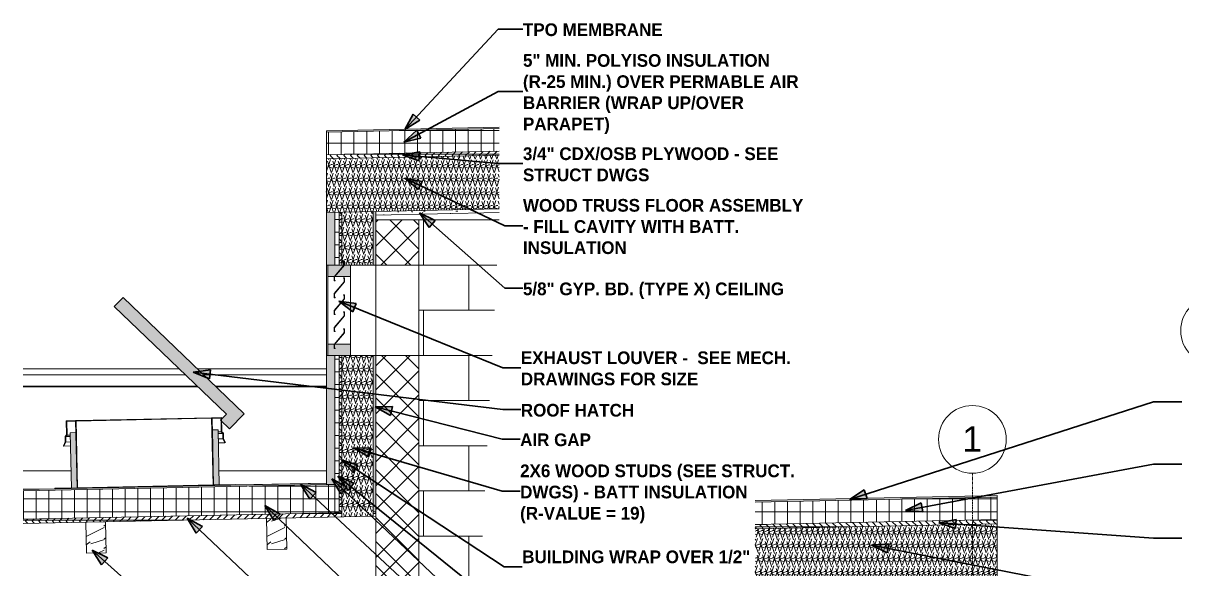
# Model space of a CAD drawing. Header units: inches. Extents: x -3674 to 3492, y -177 to 491.
# Drawn here: x -3649.4 to -3444.2, y 394.2 to 490.9 of the extents above; entities that cross this region are included whole.
import ezdxf

# ---------------------------------------------------------------- set-up
doc = ezdxf.new("R2010")
doc.units = ezdxf.units.IN
doc.header["$MEASUREMENT"] = 0
doc.linetypes.add('Grid Line 1_2_', pattern=[0.875, 0.5, -0.125, 0.125, -0.125])
for name, color, linetype, lineweight in [('0-2', 55, 'Continuous', 9), ('0-3', 90, 'Continuous', 5), ('A-ANNO-SYMB', 150, 'Continuous', 9), ('A-FLOR-3', 215, 'Continuous', 5), ('A-FLOR-4', 192, 'Continuous', 9), ('A-FLOR-MCUT-1', 51, 'Continuous', 9), ('A-FLOR-PATT-1', 252, 'Continuous', 9), ('A-GENM', 5, 'Continuous', 9), ('A-GENM-1', 55, 'Continuous', 9), ('A-GENM-2', 252, 'Continuous', 9), ('A-GENM-3', 254, 'Continuous', 9), ('A-GLAZ-CWMG', 51, 'Continuous', 9), ('A-GLAZ-CWMG-1', 55, 'Continuous', 9), ('A-GLAZ-CWMG-5', 10, 'Continuous', 9), ('A-ROOF-1', 55, 'Continuous', 9), ('A-ROOF-2', 135, 'Continuous', 18), ('A-ROOF-3', 132, 'Continuous', 9), ('A-ROOF-PATT-1', 252, 'Continuous', 9), ('A-WALL-1', 55, 'Continuous', 9), ('A-WALL-2', 7, 'Continuous', 9), ('A-WALL-7', 113, 'Continuous', 9), ('A-WALL-PATT-1', 55, 'Continuous', 9), ('A-WALL-PATT-2', 252, 'Continuous', 9), ('G-ANNO-TEXT', 231, 'Continuous', 30), ('G-ANNO-TEXT-1', 231, 'Continuous', 9), ('S-BEAM-3', 7, 'Continuous', 9), ('S-BEAM-4', 252, 'Continuous', 9), ('S-FNDN-3', 135, 'Continuous', 18), ('S-FNDN-4', 9, 'Continuous', 5), ('S-FNDN-5', 32, 'Continuous', 9), ('S-GRID-1', 1, 'Grid Line 1_2_', 9), ('S-GRID-IDEN', 1, 'Continuous', 9)]:
    doc.layers.add(name, color=color, linetype=linetype, lineweight=lineweight)
doc.styles.add('Arial_1', font='arial.ttf', dxfattribs={"height": 4.5})
doc.styles.add('Century Gothic', font='ufonts.com_century-gothic.ttf', dxfattribs={"height": 2.25})
doc.styles.add('Century Gothic_B', font='GOTHICB.TTF', dxfattribs={"height": 2.25})
pattern_1 = [(216.87, (-3125.724, 142.83), (11.9951857, 7.9964214), [1.999, -17.993]), (206.565, (-3123.325, 141.631), (-3.998093, -3.998086), [4.47, -4.47]), (198.435, (-3123.325, 139.631), (-7.9970804, -3.9980748), [2.529, -10.115])]
pattern_2 = [(0, (-3127.324, 138.832), (0, 1.2), []), (315, (-3127.324, 138.832), (1.1992531, 0), [1.696, -1.696]), (45, (-3127.324, 138.832), (1.1992531, 0), [1.696, -1.696])]
pattern_3 = [(0, (-3127.324, 138.832), (0, 2.25), []), (90, (-3127.324, 138.832), (-2.25, 1e-16), [])]
pattern_4 = [(161.57, (-3127.204, 138.952), (-0.9603837, -0.00039918), [0, -6.83, 0.758, 0]), (18.43, (-3127.444, 138.952), (-0.9603837, 0.00039918), [0, -6.83, 0.758, 0]), (108.43, (-3127.204, 138.952), (0.47951018, -2.4005264), [2.276, -5.312]), (71.57, (-3127.444, 138.952), (0.47951018, 2.4005264), [2.276, -5.312])]

# ---------------------------------------------------------------- blocks, each defined once
blk = doc.blocks.new('LVL-Laminated Veneer Lumber - 4X6 S_ PINE - NO_ 1-2262919-WALL SECITON - ELEVATOR - NORTH WALL')
at = {"layer": 'S-BEAM-4'}
h = blk.add_hatch(dxfattribs=at)
h.set_pattern_fill('FP_51', color=256, style=0, pattern_type=2)
h.set_pattern_definition(pattern_1)
h.paths.add_polyline_path([(-3638.19, 396.98), (-3634.69, 397.05), (-3634.81, 402.55), (-3638.31, 402.48), (-3638.3, 402.25)], flags=0)
at = {"layer": 'S-BEAM-3'}
for p, q in [((-3634.81, 402.55), (-3638.31, 402.48)), ((-3638.31, 402.48), (-3638.19, 396.98)), ((-3634.69, 397.05), (-3634.81, 402.55)), ((-3638.19, 396.98), (-3634.69, 397.05))]:
    blk.add_line(p, q, dxfattribs=at)
blk = doc.blocks.new('LVL-Laminated Veneer Lumber - 4X6 S_ PINE - NO_ 1-V4-WALL SECITON - ELEVATOR - NORTH WALL')
at = {"layer": 'S-BEAM-4'}
h = blk.add_hatch(dxfattribs=at)
h.set_pattern_fill('FP_51', color=256, style=0, pattern_type=2)
h.set_pattern_definition(pattern_1)
h.paths.add_polyline_path([(-3606.2, 397.65), (-3602.7, 397.72), (-3602.81, 403.22), (-3606.31, 403.15), (-3606.3, 402.25)], flags=0)
at = {"layer": 'S-BEAM-3'}
for p, q in [((-3602.81, 403.22), (-3606.31, 403.15)), ((-3606.31, 403.15), (-3606.2, 397.65)), ((-3602.7, 397.72), (-3602.81, 403.22)), ((-3606.2, 397.65), (-3602.7, 397.72))]:
    blk.add_line(p, q, dxfattribs=at)
blk = doc.blocks.new('CTR - 1st Phase - Structure_rvt-6-WALL SECITON - ELEVATOR - NORTH WALL')
at = {"layer": 'A-WALL-PATT-1'}
h = blk.add_hatch(dxfattribs=at)
h.set_pattern_fill('FP_50', color=256, style=0, pattern_type=2)
h.set_pattern_definition([(0, (-3490.511, -40), (0, 8), []), (90, (-3490.511, -40), (-8, 8), [8, -8])])
edge = h.paths.add_edge_path(flags=0)
edge.add_line((-3565.11, 456), (-3579.32, 456))
edge.add_line((-3579.32, 456), (-3579.32, 186.81))
at = {"layer": 'A-WALL-PATT-2'}
h = blk.add_hatch(dxfattribs=at)
h.set_pattern_fill('FP_49', color=256, style=0, pattern_type=2)
h.set_pattern_definition([(45, (-3127.324, 138.832), (-2.12132, 2.12132), []), (135, (-3127.324, 138.832), (-2.12132, -2.12132), [])])
edge = h.paths.add_edge_path(flags=0)
edge.add_line((-3579.32, 186.81), (-3579.32, 432))
edge.add_line((-3579.32, 432), (-3586.95, 432))
edge.add_line((-3586.95, 432), (-3586.95, 186.81))
h.paths.add_polyline_path([(-3586.18, 448), (-3579.32, 448), (-3579.32, 456), (-3586.95, 456), (-3586.95, 448)], flags=0)
at = {"layer": 'A-WALL-1'}
for p, q in [((-3565.11, 456), (-3579.32, 456)), ((-3579.32, 448), (-3579.32, 432))]:
    blk.add_line(p, q, dxfattribs=at)
at = {"layer": 'A-WALL-2'}
for p, q in [((-3579.32, 456), (-3586.95, 456)), ((-3586.95, 456), (-3586.95, 448)), ((-3579.32, 448), (-3579.32, 456)), ((-3586.95, 448), (-3579.32, 448)), ((-3579.32, 432), (-3586.95, 432)), ((-3586.95, 432), (-3586.95, 186.81)), ((-3579.32, 186.81), (-3579.32, 432))]:
    blk.add_line(p, q, dxfattribs=at)
at = {"layer": '0-2'}
for name in ['LVL-Laminated Veneer Lumber - 4X6 S_ PINE - NO_ 1-2262919-WALL SECITON - ELEVATOR - NORTH WALL', 'LVL-Laminated Veneer Lumber - 4X6 S_ PINE - NO_ 1-V4-WALL SECITON - ELEVATOR - NORTH WALL']:
    blk.add_blockref(name, (0, 0), dxfattribs=at)
blk = doc.blocks.new('Basic Wall _ EXT - FIBER CEMENT - SMALL - ___-2145929-WALL SECITON - ELEVATOR - NORTH WALL')
at = {"layer": 'A-WALL-1'}
for p, q in [((-3621.81, 429.66), (-3649.39, 429.66)), ((-3595.7, 429.66), (-3618.56, 429.66)), ((-3620.7, 428.6), (-3649.39, 428.6)), ((-3595.7, 428.6), (-3617.45, 428.6)), ((-3618.59, 426.57), (-3649.39, 426.57)), ((-3649.39, 426.42), (-3618.42, 426.42)), ((-3595.7, 426.57), (-3615.34, 426.57)), ((-3615.17, 426.42), (-3595.7, 426.42))]:
    blk.add_line(p, q, dxfattribs=at)
blk = doc.blocks.new('Hatch-Precision_Ladders-Roof_Hatch - 2_0_x2_0_-2210683-WALL SECITON - ELEVATOR - NORTH WALL')
at = {"layer": 'A-GENM-2'}
blk.add_hatch(color=256, dxfattribs=at).paths.add_polyline_path([(-3612.84, 418.98), (-3610.24, 421.68), (-3631.71, 442.28), (-3633.26, 440.66), (-3613.42, 421.62), (-3614.46, 420.53), (-3613.42, 419.54)], flags=0)
h = blk.add_hatch(color=256, dxfattribs=at)
h.paths.add_polyline_path([(-3642.19, 415.94), (-3641.86, 416.69), (-3641.87, 417.63), (-3641.62, 417.9), (-3641.67, 420.36), (-3640.11, 420.39), (-3640.11, 420.49), (-3641.76, 420.45), (-3641.71, 417.94), (-3641.97, 417.67), (-3641.96, 416.67), (-3642.28, 415.98)], flags=0)
h.paths.add_polyline_path([(-3613.66, 416.53), (-3613.57, 416.57), (-3613.93, 417.27), (-3613.95, 418.24), (-3614.22, 418.5), (-3614.26, 420.34), (-3614.35, 420.43), (-3614.31, 418.46), (-3614.05, 418.2), (-3614.03, 417.25)], flags=0)
h.paths.add_polyline_path([(-3614.36, 420.64), (-3614.26, 420.74), (-3614.27, 421.02), (-3615.93, 420.98), (-3615.92, 420.89), (-3614.36, 420.92)], flags=0)
h = blk.add_hatch(color=256, dxfattribs=at)
h.paths.add_polyline_path([(-3639.85, 408.49), (-3639.77, 408.49), (-3640.02, 420.49), (-3640.11, 420.49), (-3640.07, 418.33), (-3640.05, 418.33), (-3639.85, 408.49)], flags=0)
h.paths.add_polyline_path([(-3615.77, 408.98), (-3615.7, 408.99), (-3615.9, 418.82), (-3615.88, 418.82), (-3615.93, 420.98), (-3616.02, 420.98), (-3615.77, 408.99)], flags=0)
h = blk.add_hatch(color=256, dxfattribs=at)
h.paths.add_polyline_path([(-3643.77, 408.41), (-3640.86, 408.47), (-3640.86, 408.56), (-3643.77, 408.5)], flags=0)
h.paths.add_polyline_path([(-3614.68, 409.01), (-3611.77, 409.07), (-3611.78, 409.16), (-3614.68, 409.1), (-3614.68, 409.07)], flags=0)
at = {"layer": 'A-GENM-3'}
h = blk.add_hatch(color=256, dxfattribs=at)
h.paths.add_polyline_path([(-3640.86, 408.47), (-3639.85, 408.49), (-3640.05, 418.33), (-3641.06, 418.31), (-3640.87, 409.05)], flags=0)
h.paths.add_polyline_path([(-3615.7, 408.99), (-3614.68, 409.01), (-3614.88, 418.85), (-3615.9, 418.82), (-3615.7, 409.01)], flags=0)
at = {"layer": 'A-GENM'}
for p, q in [((-3631.71, 442.28), (-3633.26, 440.66)), ((-3610.24, 421.68), (-3631.71, 442.28)), ((-3633.26, 440.66), (-3613.42, 421.62)), ((-3614.27, 421.02), (-3616.02, 420.98)), ((-3616.02, 420.98), (-3616.02, 420.89)), ((-3615.93, 420.98), (-3616.02, 420.98)), ((-3616.02, 420.98), (-3615.77, 408.98)), ((-3616.02, 420.89), (-3614.36, 420.92)), ((-3615.68, 408.99), (-3615.93, 420.98)), ((-3613.42, 421.62), (-3614.46, 420.53)), ((-3614.36, 420.92), (-3614.31, 418.46)), ((-3614.22, 418.5), (-3614.27, 421.02)), ((-3612.84, 418.98), (-3610.24, 421.68)), ((-3640.02, 420.49), (-3641.76, 420.45)), ((-3641.76, 420.45), (-3641.71, 417.94)), ((-3641.67, 420.36), (-3640.01, 420.39)), ((-3641.62, 417.9), (-3641.67, 420.36)), ((-3640.02, 420.49), (-3640.11, 420.49)), ((-3640.11, 420.49), (-3639.86, 408.49)), ((-3640.01, 420.39), (-3640.02, 420.49)), ((-3639.77, 408.49), (-3640.02, 420.49)), ((-3614.88, 418.85), (-3615.9, 418.82)), ((-3615.9, 418.82), (-3615.7, 408.99)), ((-3614.68, 409.01), (-3614.88, 418.85)), ((-3614.46, 420.53), (-3612.84, 418.98)), ((-3641.95, 416.69), (-3642.28, 415.98)), ((-3642.19, 415.94), (-3641.85, 416.67)), ((-3641.71, 417.94), (-3641.97, 417.67)), ((-3641.97, 417.67), (-3641.95, 416.69)), ((-3641.87, 417.63), (-3641.62, 417.9)), ((-3641.85, 416.67), (-3641.87, 417.63)), ((-3640.05, 418.33), (-3641.06, 418.31)), ((-3641.06, 418.31), (-3640.86, 408.47)), ((-3639.85, 408.49), (-3640.05, 418.33)), ((-3614.31, 418.46), (-3614.05, 418.2)), ((-3613.95, 418.24), (-3614.22, 418.5)), ((-3614.05, 418.2), (-3614.03, 417.25)), ((-3614.03, 417.25), (-3613.66, 416.53)), ((-3613.93, 417.27), (-3613.95, 418.24)), ((-3613.57, 416.57), (-3613.93, 417.27)), ((-3613.66, 416.53), (-3613.57, 416.57)), ((-3642.28, 415.98), (-3642.19, 415.94)), ((-3639.77, 408.58), (-3643.77, 408.5)), ((-3643.77, 408.5), (-3643.77, 408.41)), ((-3643.77, 408.41), (-3639.77, 408.49)), ((-3640.86, 408.47), (-3639.85, 408.49)), ((-3639.86, 408.49), (-3639.77, 408.49)), ((-3639.77, 408.49), (-3639.77, 408.58)), ((-3611.78, 409.16), (-3615.78, 409.08)), ((-3615.78, 409.08), (-3615.77, 408.98)), ((-3615.77, 408.98), (-3611.77, 409.07)), ((-3615.77, 408.98), (-3615.68, 408.99)), ((-3615.7, 408.99), (-3614.68, 409.01)), ((-3611.77, 409.07), (-3611.78, 409.16))]:
    blk.add_line(p, q, dxfattribs=at)
at = {"layer": 'A-GENM-1'}
for p, q in [((-3616.02, 420.98), (-3640.02, 420.49)), ((-3640.02, 420.49), (-3616.02, 420.98)), ((-3640.01, 420.39), (-3616.02, 420.89)), ((-3641.05, 417.65), (-3641.87, 417.63)), ((-3641.03, 416.69), (-3641.85, 416.67)), ((-3641.06, 417.91), (-3641.62, 417.9)), ((-3614.31, 418.46), (-3614.87, 418.45)), ((-3614.05, 418.2), (-3614.87, 418.19)), ((-3614.03, 417.25), (-3614.85, 417.23)), ((-3613.66, 416.53), (-3614.83, 416.51)), ((-3641.02, 415.97), (-3642.19, 415.94)), ((-3615.78, 409.08), (-3639.77, 408.58)), ((-3639.77, 408.49), (-3615.77, 408.98)), ((-3615.77, 408.98), (-3639.77, 408.49))]:
    blk.add_line(p, q, dxfattribs=at)
blk = doc.blocks.new('Rectangular Mullion - Louver Frame-3132779-WALL SECITON - ELEVATOR - NORTH WALL')
at = {"layer": 'A-GLAZ-CWMG-5'}
blk.add_hatch(color=256, dxfattribs=at).paths.add_polyline_path([(-3593.71, 446), (-3591.45, 446), (-3591.45, 448), (-3595.45, 448), (-3595.45, 446), (-3593.85, 446)], flags=0)
at = {"layer": 'A-GLAZ-CWMG'}
for p, q in [((-3595.45, 448), (-3595.45, 446)), ((-3591.45, 448), (-3595.45, 448)), ((-3591.45, 446), (-3591.45, 448)), ((-3595.45, 446), (-3591.45, 446))]:
    blk.add_line(p, q, dxfattribs=at)
blk = doc.blocks.new('Rectangular Mullion - Louver Frame-3132780-WALL SECITON - ELEVATOR - NORTH WALL')
at = {"layer": 'A-GLAZ-CWMG-5'}
blk.add_hatch(color=256, dxfattribs=at).paths.add_polyline_path([(-3591.45, 432), (-3591.45, 434), (-3595.45, 434), (-3595.45, 432), (-3591.45, 432)], flags=0)
at = {"layer": 'A-GLAZ-CWMG'}
for p, q in [((-3595.45, 434), (-3595.45, 432)), ((-3591.45, 434), (-3595.45, 434)), ((-3591.45, 432), (-3591.45, 434)), ((-3595.45, 432), (-3591.45, 432))]:
    blk.add_line(p, q, dxfattribs=at)
blk = doc.blocks.new('Rectangular Mullion - Louver Frame-3132523-WALL SECITON - ELEVATOR - NORTH WALL')
at = {"layer": 'A-GLAZ-CWMG-1'}
for p, q in [((-3595.45, 434), (-3595.45, 435)), ((-3591.45, 434), (-3591.45, 435))]:
    blk.add_line(p, q, dxfattribs=at)
blk = doc.blocks.new('Rectangular Mullion - Louver Frame-2514056-WALL SECITON - ELEVATOR - NORTH WALL')
at = {"layer": 'A-GLAZ-CWMG-1'}
for p, q in [((-3595.45, 435), (-3595.45, 438)), ((-3591.45, 435), (-3591.45, 438))]:
    blk.add_line(p, q, dxfattribs=at)
blk = doc.blocks.new('Rectangular Mullion - Louver Frame-V5-WALL SECITON - ELEVATOR - NORTH WALL')
at = {"layer": 'A-GLAZ-CWMG-1'}
for p, q in [((-3595.45, 444), (-3595.45, 446)), ((-3591.45, 444), (-3591.45, 446))]:
    blk.add_line(p, q, dxfattribs=at)
blk = doc.blocks.new('Rectangular Mullion - louver-3132781-WALL SECITON - ELEVATOR - NORTH WALL')
at = {"layer": 'A-GLAZ-CWMG-5'}
blk.add_hatch(color=256, dxfattribs=at).paths.add_polyline_path([(-3594.3, 434), (-3594.21, 434), (-3592.5, 436.02), (-3592.5, 436.73), (-3592.68, 436.73), (-3592.68, 436.67), (-3592.56, 436.67), (-3592.56, 436.05), (-3594.28, 434.03)], flags=0)
at = {"layer": 'A-GLAZ-CWMG'}
for p, q in [((-3592.56, 436.05), (-3594.34, 433.95)), ((-3594.28, 433.92), (-3592.5, 436.02)), ((-3592.5, 436.73), (-3592.68, 436.73)), ((-3592.68, 436.73), (-3592.68, 436.67)), ((-3592.68, 436.67), (-3592.56, 436.67)), ((-3592.56, 436.67), (-3592.56, 436.05)), ((-3592.5, 436.02), (-3592.5, 436.73)), ((-3594.34, 433.95), (-3594.34, 433.23)), ((-3594.34, 433.23), (-3594.15, 433.23)), ((-3594.28, 433.3), (-3594.28, 433.92)), ((-3594.15, 433.3), (-3594.28, 433.3)), ((-3594.15, 433.23), (-3594.15, 433.3))]:
    blk.add_line(p, q, dxfattribs=at)
blk = doc.blocks.new('Section - Callout Head-565430-WALL SECTION - COURTYARD - NORTH WALL - LOOKING EAST')
at = {"layer": 'A-ANNO-SYMB'}
for start, end in [(0, 180), (180, 0)]:
    blk.add_arc((-3438.44, 436.41), 6, start, end, dxfattribs=at)
at = {"layer": 'A-ANNO-SYMB', "insert": (-3349.47, 437.82), "char_height": 2.25, "width": 3.8632, "attachment_point": 1, "style": 'Century Gothic'}
blk.add_mtext('---', dxfattribs=at)
blk = doc.blocks.new('Grid - Grid Head - Circle-50561-WALL SECTION - ELEVATOR - SOUTH WALL')
at = {"layer": 'S-GRID-IDEN'}
for start, end in [(0, 180), (180, 0)]:
    blk.add_arc((-3481.32, 417.14), 6, start, end, dxfattribs=at)

msp = doc.modelspace()

# ---------------------------------------------------------------- hatches: boundary and pattern name
at = {"layer": 'A-FLOR-3'}
h = msp.add_hatch(color=256, dxfattribs=at)
edge = h.paths.add_edge_path(flags=0)
edge.add_line((-3649.39473, 407.99941), (-3595.69885, 409.11809))
edge.add_line((-3595.69885, 409.11809), (-3595.69885, 409.36812))
edge.add_line((-3595.69885, 409.36812), (-3649.39473, 408.24948))
at = {"layer": 'A-FLOR-PATT-1'}
h = msp.add_hatch(dxfattribs=at)
h.set_pattern_fill('FP_46', color=256, style=0, pattern_type=2)
h.set_pattern_definition(pattern_3)
edge = h.paths.add_edge_path(flags=0)
edge.add_line((-3649.39473, 402.99829), (-3594.19885, 404.14824))
edge.add_line((-3594.19885, 404.14824), (-3594.19885, 409.14931))
edge.add_line((-3594.19885, 409.14931), (-3649.39473, 407.99941))
h = msp.add_hatch(dxfattribs=at)
h.set_pattern_fill('FP_45', color=256, style=0, pattern_type=2)
h.set_pattern_definition(pattern_2)
edge = h.paths.add_edge_path(flags=0)
edge.add_line((-3649.39473, 402.24816), (-3592.94874, 403.42429))
edge.add_line((-3592.94874, 403.42429), (-3592.94874, 404.17426))
edge.add_line((-3592.94874, 404.17426), (-3649.39473, 402.99829))
h.paths.add_polyline_path([(-3587.44823, 403.53869), (-3586.94861, 403.54912), (-3586.94874, 404.29925), (-3587.44874, 404.28869), (-3587.44874, 403.53869)], flags=0)
at = {"layer": 'A-ROOF-2'}
for points in [[(-3595.69885, 471.56561), (-3565.11146, 472.20287), (-3565.11146, 472.4529), (-3595.69885, 471.81564)], [(-3519.75366, 406.04123), (-3476.94873, 406.933), (-3476.94873, 407.18308), (-3519.75366, 406.29131), (-3519.75366, 406.13137)]]:
    msp.add_hatch(color=256, dxfattribs=at).paths.add_polyline_path(points, flags=0)
at = {"layer": 'A-ROOF-PATT-1'}
h = msp.add_hatch(dxfattribs=at)
h.set_pattern_fill('FP_46', color=256, style=0, pattern_type=2)
h.set_pattern_definition(pattern_3)
h.paths.add_polyline_path([(-3595.69885, 467.56471), (-3565.11146, 468.20197), (-3565.11146, 472.20287), (-3595.69885, 471.56561)], flags=0)
h = msp.add_hatch(dxfattribs=at)
h.set_pattern_fill('FP_45', color=256, style=0, pattern_type=2)
h.set_pattern_definition(pattern_2)
h.paths.add_polyline_path([(-3595.69885, 466.81458), (-3565.11146, 467.45183), (-3565.11146, 468.20197), (-3595.69885, 467.56471), (-3595.69885, 467.45183)], flags=0)
h = msp.add_hatch(dxfattribs=at)
h.set_pattern_fill('FP_47', color=256, style=0, pattern_type=2)
h.set_pattern_definition(pattern_4)
h.paths.add_polyline_path([(-3595.69885, 457.3125), (-3565.11146, 457.94971), (-3565.11146, 467.45183), (-3595.69885, 466.81458), (-3595.69885, 457.32458)], flags=0)
h = msp.add_hatch(dxfattribs=at)
h.set_pattern_fill('FP_48', color=256, style=0, pattern_type=2)
h.set_pattern_definition([(0, (-3127.324, 138.832), (7.68, 1.92), [0.317, -5.443, 0.317, -5.443, -30.72]), (0, (-3127.324, 138.832), (7.68, 1.92), [-11.52, 0.317, -11.203, 0.317, -5.443, -13.44]), (0, (-3127.324, 138.832), (7.68, 1.92), [-28.8, 0.317, -3.523, 0.317, -9.283]), (120, (-3124.444, 139.792), (-5.502769, 5.691075), [0.317, -5.443, 0.317, -5.443, -30.72]), (120, (-3124.444, 139.792), (-5.502769, 5.691075), [-11.52, 0.317, -11.203, 0.317, -5.443, -13.44]), (120, (-3124.444, 139.792), (-5.502769, 5.691075), [-28.8, 0.317, -3.523, 0.317, -9.283]), (240, (-3123.484, 143.632), (-2.177231, -7.611075), [0.317, -5.443, 0.317, -5.443, -30.72]), (240, (-3123.484, 143.632), (-2.177231, -7.611075), [-11.52, 0.317, -11.203, 0.317, -5.443, -13.44]), (240, (-3123.484, 143.632), (-2.177231, -7.611075), [-28.8, 0.317, -3.523, 0.317, -9.283])])
h.paths.add_polyline_path([(-3586.94861, 456.86966), (-3565.11146, 457.32458), (-3565.11146, 457.94971), (-3586.94861, 457.48439), (-3586.94861, 457.32458)], flags=0)
h = msp.add_hatch(dxfattribs=at)
h.set_pattern_fill('FP_57', color=256, style=0, pattern_type=2)
h.set_pattern_definition([(0, (-3012.324, 138.832), (0, 2.25), []), (90, (-3012.324, 138.832), (-2.25, 1e-16), [])])
h.paths.add_polyline_path([(-3519.75366, 402.04038), (-3476.94873, 402.93215), (-3476.94873, 406.933), (-3519.75366, 406.04123), (-3519.75366, 402.18197)], flags=0)
h = msp.add_hatch(dxfattribs=at)
h.set_pattern_fill('FP_55', color=256, style=0, pattern_type=2)
h.set_pattern_definition([(0, (-3012.324, 138.832), (0, 1.2), []), (315, (-3012.324, 138.832), (1.1992531, 0), [1.696, -1.696]), (45, (-3012.324, 138.832), (1.1992531, 0), [1.696, -1.696])])
h.paths.add_polyline_path([(-3519.75366, 401.2902), (-3476.94873, 402.18197), (-3476.94873, 402.93215), (-3519.75366, 402.04038), (-3519.75366, 401.5606)], flags=0)
h = msp.add_hatch(dxfattribs=at)
h.set_pattern_fill('FP_58', color=256, style=0, pattern_type=2)
h.set_pattern_definition([(161.57, (-3012.204, 138.952), (-0.9603837, -0.00039918), [0, -6.83, 0.758, 0]), (18.43, (-3012.444, 138.952), (-0.9603837, 0.00039918), [0, -6.83, 0.758, 0]), (108.43, (-3012.204, 138.952), (0.47951018, -2.4005264), [2.276, -5.312]), (71.57, (-3012.444, 138.952), (0.47951018, 2.4005264), [2.276, -5.312])])
h.paths.add_polyline_path([(-3519.75366, 391.78812), (-3476.94873, 392.6803), (-3476.94873, 402.18197), (-3519.75366, 401.2902), (-3519.75366, 391.87249)], flags=0)
at = {"layer": 'A-WALL-PATT-2'}
h = msp.add_hatch(dxfattribs=at)
h.set_pattern_fill('FP_46', color=256, style=0, pattern_type=2)
h.set_pattern_definition(pattern_3)
h.paths.add_polyline_path([(-3594.19874, 404.14823), (-3593.44874, 404.17427), (-3593.44874, 432), (-3594.19874, 432), (-3594.19874, 404.33502)], flags=0)
h.paths.add_polyline_path([(-3594.19874, 448), (-3593.44874, 448), (-3593.44885, 457.35937), (-3594.19874, 457.34375), (-3594.19874, 448.61097)], flags=0)
h = msp.add_hatch(dxfattribs=at)
h.set_pattern_fill('FP_45', color=256, style=0, pattern_type=2)
h.set_pattern_definition(pattern_2)
h.paths.add_polyline_path([(-3593.44874, 404.16386), (-3592.94874, 404.17427), (-3592.94874, 432), (-3593.44874, 432), (-3593.44874, 404.17427)], flags=0)
h.paths.add_polyline_path([(-3592.94874, 448), (-3592.94874, 457.36979), (-3593.44874, 457.35937), (-3593.44874, 448)], flags=0)
h = msp.add_hatch(dxfattribs=at)
h.set_pattern_fill('FP_47', color=256, style=0, pattern_type=2)
h.set_pattern_definition(pattern_4)
h.paths.add_polyline_path([(-3592.94861, 403.42411), (-3587.44874, 403.53869), (-3587.44874, 432), (-3592.94874, 432), (-3592.94874, 403.42418)], flags=0)
h.paths.add_polyline_path([(-3587.44874, 448), (-3587.44885, 457.48437), (-3592.94874, 457.35937), (-3592.94874, 448)], flags=0)
at = {"layer": 'G-ANNO-TEXT'}
for points in [[(-3581.81288, 472.00542), (-3579.18318, 473.65795), (-3580.36176, 474.7514)], [(-3581.97775, 469.76228), (-3578.95525, 470.47685), (-3579.71747, 471.89237)], [(-3582.22973, 467.54532), (-3579.31596, 466.47009), (-3579.16871, 468.07103)], [(-3581.81288, 463.40783), (-3579.451, 461.39098), (-3578.75901, 462.84212)], [(-3579.21947, 457.27259), (-3577.50329, 454.68398), (-3576.43891, 455.88888)], [(-3593.50658, 441.61757), (-3591.02902, 439.74464), (-3590.42449, 441.23434)], [(-3619.28746, 429.01769), (-3616.4049, 427.86141), (-3616.21294, 429.4576)], [(-3587.08846, 422.90626), (-3584.37914, 421.3878), (-3583.98289, 422.9459)], [(-3590.89298, 415.63466), (-3588.23971, 414.02026), (-3587.78798, 415.56318)], [(-3593.05769, 413.52587), (-3590.99188, 411.20669), (-3590.10906, 412.55031)], [(-3593.6956, 410.61696), (-3591.8651, 408.10789), (-3590.8558, 409.35929)], [(-3600.28463, 409.20609), (-3598.63868, 406.57226), (-3597.54228, 407.7481)], [(-3594.76755, 410.13605), (-3593.13697, 407.49268), (-3592.03375, 408.66212)], [(-3503.07778, 406.49619), (-3499.97577, 406.65014), (-3500.46834, 408.18052)], [(-3606.61563, 405.40613), (-3604.99585, 402.75613), (-3603.88786, 403.92106)], [(-3493.1845, 404.56138), (-3490.08784, 404.3229), (-3490.38347, 405.90318)], [(-3620.35964, 403.19353), (-3618.73443, 400.54685), (-3617.62883, 401.71405)], [(-3487.26166, 402.3531), (-3484.32681, 401.33682), (-3484.21187, 402.9404)], [(-3499.17268, 398.42519), (-3496.38353, 397.05889), (-3496.07405, 398.63651)], [(-3637.20518, 397.53418), (-3635.50395, 394.93572), (-3634.43264, 396.13447)]]:
    msp.add_hatch(color=256, dxfattribs=at).paths.add_polyline_path(points, flags=0)
at = {"layer": 'S-FNDN-3'}
h = msp.add_hatch(color=256, dxfattribs=at)
h.paths.add_polyline_path([(-3587.44874, 404.28886), (-3586.94874, 404.29927), (-3586.94874, 432), (-3587.44874, 432), (-3587.44874, 404.29927)], flags=0)
h.paths.add_polyline_path([(-3586.94874, 448), (-3586.94874, 457.49477), (-3587.44874, 457.48437), (-3587.44874, 448)], flags=0)
at = {"layer": 'S-FNDN-4'}
h = msp.add_hatch(color=256, dxfattribs=at)
h.paths.add_polyline_path([(-3595.69874, 409.11809), (-3594.19874, 409.14932), (-3594.19874, 432), (-3595.69874, 432), (-3595.69874, 409.14931)], flags=0)
h.paths.add_polyline_path([(-3594.19874, 448), (-3594.19885, 457.34375), (-3595.69874, 457.3125), (-3595.69874, 448)], flags=0)

# ---------------------------------------------------------------- linework, layer by layer
at = {"layer": 'A-FLOR-4'}
for p, q in [((-3595.69874, 409.36812), (-3649.39473, 408.24945)), ((-3586.94874, 403.54911), (-3586.94874, 404.29927)), ((-3649.39473, 402.24815), (-3586.94874, 403.54911))]:
    msp.add_line(p, q, dxfattribs=at)
at = {"layer": 'A-FLOR-MCUT-1'}
for p, q in [((-3595.69874, 409.11807), (-3649.39473, 407.9994)), ((-3595.69874, 409.11807), (-3595.69874, 409.36812)), ((-3586.94874, 404.29927), (-3587.44874, 404.28886)), ((-3594.19874, 404.14823), (-3649.39473, 402.99832))]:
    msp.add_line(p, q, dxfattribs=at)
at = {"layer": 'A-ROOF-1'}
for p, q in [((-3649.39473, 411.58012), (-3640.92653, 411.58012)), ((-3614.73229, 411.58012), (-3595.69885, 411.58012)), ((-3649.39473, 408.29226), (-3643.76752, 408.40806)), ((-3611.77429, 409.06644), (-3595.69874, 409.39725))]:
    msp.add_line(p, q, dxfattribs=at)
at = {"layer": 'A-ROOF-3'}
for p, q in [((-3565.11146, 472.45288), (-3595.69874, 471.81565)), ((-3565.11146, 472.20283), (-3595.69874, 471.56559)), ((-3595.69874, 471.81565), (-3595.69874, 457.3125)), ((-3565.11146, 468.20196), (-3595.69874, 467.56472)), ((-3565.11146, 467.4518), (-3595.69874, 466.81456)), ((-3586.94874, 457.49479), (-3565.11146, 457.94973)), ((-3586.94874, 456.86966), (-3565.11146, 457.3246)), ((-3476.94874, 407.18306), (-3519.75367, 406.29129)), ((-3476.94874, 406.933), (-3519.75367, 406.04123)), ((-3476.94874, 392.67991), (-3476.94874, 407.18306)), ((-3476.94874, 402.93214), (-3519.75367, 402.04037)), ((-3476.94874, 402.18197), (-3519.75367, 401.2902))]:
    msp.add_line(p, q, dxfattribs=at)
at = {"layer": 'A-WALL-7'}
for p, q in [((-3586.94874, 457.49479), (-3595.69874, 457.3125)), ((-3595.69874, 457.3125), (-3595.69874, 456.68736)), ((-3594.19874, 448), (-3594.19874, 457.34375)), ((-3593.44874, 448), (-3593.44874, 457.35937)), ((-3592.94874, 448), (-3592.94874, 457.36979)), ((-3587.44874, 448), (-3587.44874, 457.48437)), ((-3586.94874, 456.86966), (-3586.94874, 457.49479)), ((-3594.19874, 404.14823), (-3594.19874, 432)), ((-3593.44874, 404.16386), (-3593.44874, 432)), ((-3592.94874, 403.42411), (-3592.94874, 432)), ((-3587.44874, 403.53869), (-3587.44874, 432)), ((-3595.69874, 409.11807), (-3594.19874, 409.14932)), ((-3586.94874, 404.29927), (-3586.94874, 409.55041)), ((-3594.19874, 404.14823), (-3592.94874, 404.17427))]:
    msp.add_line(p, q, dxfattribs=at)
at = {"layer": 'G-ANNO-TEXT'}
for p, q in [((-3581.81288, 472.00542), (-3565.28195, 489.82322)), ((-3565.28195, 489.82322), (-3560.89966, 489.82322)), ((-3581.97775, 469.76228), (-3565.28195, 478.75261)), ((-3565.28195, 478.75261), (-3560.89966, 478.75261)), ((-3580.36176, 474.7514), (-3581.81288, 472.00542)), ((-3579.18318, 473.65795), (-3580.36176, 474.7514)), ((-3579.71747, 471.89237), (-3581.97775, 469.76228)), ((-3581.81288, 472.00542), (-3579.18318, 473.65795)), ((-3578.95525, 470.47685), (-3579.71747, 471.89237)), ((-3581.97775, 469.76228), (-3578.95525, 470.47685)), ((-3579.16871, 468.07103), (-3582.22973, 467.54532)), ((-3579.31596, 466.47009), (-3579.16871, 468.07103)), ((-3582.22973, 467.54532), (-3579.31596, 466.47009)), ((-3582.22973, 467.54532), (-3565.28195, 465.98655)), ((-3565.28195, 465.98655), (-3560.89966, 465.98655)), ((-3581.81288, 463.40783), (-3579.451, 461.39098)), ((-3578.75901, 462.84212), (-3581.81288, 463.40783)), ((-3581.81288, 463.40783), (-3564.10882, 454.96547)), ((-3579.451, 461.39098), (-3578.75901, 462.84212)), ((-3579.21947, 457.27259), (-3577.50329, 454.68398)), ((-3576.43891, 455.88888), (-3579.21947, 457.27259)), ((-3579.21947, 457.27259), (-3564.10882, 443.92417)), ((-3577.50329, 454.68398), (-3576.43891, 455.88888)), ((-3564.10882, 454.96547), (-3560.89966, 454.96547)), ((-3564.10882, 443.92417), (-3560.89966, 443.92417)), ((-3593.50658, 441.61757), (-3591.02902, 439.74464)), ((-3590.42449, 441.23434), (-3593.50658, 441.61757)), ((-3593.50658, 441.61757), (-3564.48382, 429.83984)), ((-3591.02902, 439.74464), (-3590.42449, 441.23434)), ((-3616.21294, 429.4576), (-3619.28746, 429.01769)), ((-3619.28746, 429.01769), (-3616.4049, 427.86141)), ((-3619.28746, 429.01769), (-3564.48382, 422.42722)), ((-3616.4049, 427.86141), (-3616.21294, 429.4576)), ((-3564.48382, 429.83984), (-3561.27466, 429.83984)), ((-3583.98289, 422.9459), (-3587.08846, 422.90626)), ((-3587.08846, 422.90626), (-3584.37914, 421.3878)), ((-3587.08846, 422.90626), (-3564.60882, 417.1893)), ((-3584.37914, 421.3878), (-3583.98289, 422.9459)), ((-3503.07778, 406.49619), (-3449.27168, 423.81421)), ((-3449.27168, 423.81421), (-3444.23636, 423.81421)), ((-3564.48382, 422.42722), (-3561.27466, 422.42722)), ((-3564.60882, 417.1893), (-3561.39966, 417.1893)), ((-3590.89298, 415.63466), (-3588.23971, 414.02026)), ((-3587.78798, 415.56318), (-3590.89298, 415.63466)), ((-3590.89298, 415.63466), (-3564.60882, 407.9393)), ((-3588.23971, 414.02026), (-3587.78798, 415.56318)), ((-3593.05769, 413.52587), (-3590.99188, 411.20669)), ((-3590.10906, 412.55031), (-3593.05769, 413.52587)), ((-3593.05769, 413.52587), (-3564.23382, 394.5871)), ((-3590.99188, 411.20669), (-3590.10906, 412.55031)), ((-3493.1845, 404.56138), (-3449.27168, 412.77641)), ((-3449.27168, 412.77641), (-3444.23636, 412.77641)), ((-3593.6956, 410.61696), (-3591.8651, 408.10789)), ((-3590.8558, 409.35929), (-3593.6956, 410.61696)), ((-3593.6956, 410.61696), (-3564.48382, 387.05675)), ((-3600.28463, 409.20609), (-3598.63868, 406.57226)), ((-3597.54228, 407.7481), (-3600.28463, 409.20609)), ((-3600.28463, 409.20609), (-3564.48382, 375.82402)), ((-3594.76755, 410.13605), (-3593.13697, 407.49268)), ((-3592.03375, 408.66212), (-3594.76755, 410.13605)), ((-3594.76755, 410.13605), (-3564.48382, 381.5668)), ((-3593.13697, 407.49268), (-3592.03375, 408.66212)), ((-3591.8651, 408.10789), (-3590.8558, 409.35929)), ((-3598.63868, 406.57226), (-3597.54228, 407.7481)), ((-3564.60882, 407.9393), (-3561.39966, 407.9393)), ((-3500.46834, 408.18052), (-3503.07778, 406.49619)), ((-3503.07778, 406.49619), (-3499.97577, 406.65014)), ((-3499.97577, 406.65014), (-3500.46834, 408.18052)), ((-3606.61563, 405.40613), (-3604.99585, 402.75613)), ((-3603.88786, 403.92106), (-3606.61563, 405.40613)), ((-3606.61563, 405.40613), (-3564.48382, 365.33348)), ((-3490.38347, 405.90318), (-3493.1845, 404.56138)), ((-3493.1845, 404.56138), (-3490.08784, 404.3229)), ((-3490.08784, 404.3229), (-3490.38347, 405.90318)), ((-3620.35964, 403.19353), (-3618.73443, 400.54685)), ((-3617.62883, 401.71405), (-3620.35964, 403.19353)), ((-3620.35964, 403.19353), (-3564.48382, 350.26618)), ((-3604.99585, 402.75613), (-3603.88786, 403.92106)), ((-3484.21187, 402.9404), (-3487.26166, 402.3531)), ((-3487.26166, 402.3531), (-3484.32681, 401.33682)), ((-3487.26166, 402.3531), (-3449.27168, 399.63)), ((-3484.32681, 401.33682), (-3484.21187, 402.9404)), ((-3618.73443, 400.54685), (-3617.62883, 401.71405)), ((-3496.07405, 398.63651), (-3499.17268, 398.42519)), ((-3499.17268, 398.42519), (-3496.38353, 397.05889)), ((-3499.17268, 398.42519), (-3449.27168, 388.63634)), ((-3496.38353, 397.05889), (-3496.07405, 398.63651)), ((-3449.27168, 399.63), (-3444.23636, 399.63)), ((-3637.20518, 397.53418), (-3635.50395, 394.93572)), ((-3634.43264, 396.13447), (-3637.20518, 397.53418)), ((-3637.20518, 397.53418), (-3564.48382, 332.54376)), ((-3635.50395, 394.93572), (-3634.43264, 396.13447)), ((-3564.23382, 394.5871), (-3561.02466, 394.5871))]:
    msp.add_line(p, q, dxfattribs=at)
at = {"layer": 'S-FNDN-5'}
for p, q in [((-3595.69874, 456.68736), (-3595.69874, 409.36812)), ((-3586.94874, 448), (-3586.94874, 456.86966)), ((-3595.69874, 448), (-3586.94874, 448)), ((-3586.94874, 409.55041), (-3586.94874, 447.99998)), ((-3586.94874, 432), (-3595.69874, 432))]:
    msp.add_line(p, q, dxfattribs=at)
at = {"layer": 'S-GRID-1'}
msp.add_line((-3481.32374, 143.11823), (-3481.32374, 411.13822), dxfattribs=at)

# ---------------------------------------------------------------- block references
at = {"layer": '0-3'}
msp.add_blockref('CTR - 1st Phase - Structure_rvt-6-WALL SECITON - ELEVATOR - NORTH WALL', (0, 0), dxfattribs=at)
at = {"layer": 'A-ANNO-SYMB'}
msp.add_blockref('Section - Callout Head-565430-WALL SECTION - COURTYARD - NORTH WALL - LOOKING EAST', (0, 0), dxfattribs=at)
at = {"layer": 'A-GENM-1'}
msp.add_blockref('Hatch-Precision_Ladders-Roof_Hatch - 2_0_x2_0_-2210683-WALL SECITON - ELEVATOR - NORTH WALL', (0, 0), dxfattribs=at)
at = {"layer": 'A-GLAZ-CWMG-1'}
for name, p in [('Rectangular Mullion - Louver Frame-3132779-WALL SECITON - ELEVATOR - NORTH WALL', (0, 0)), ('Rectangular Mullion - louver-3132781-WALL SECITON - ELEVATOR - NORTH WALL', (0, 12)), ('Rectangular Mullion - Louver Frame-V5-WALL SECITON - ELEVATOR - NORTH WALL', (0, 0)), ('Rectangular Mullion - louver-3132781-WALL SECITON - ELEVATOR - NORTH WALL', (0, 9)), ('Rectangular Mullion - Louver Frame-2514056-WALL SECITON - ELEVATOR - NORTH WALL', (0, 6)), ('Rectangular Mullion - louver-3132781-WALL SECITON - ELEVATOR - NORTH WALL', (0, 6)), ('Rectangular Mullion - Louver Frame-2514056-WALL SECITON - ELEVATOR - NORTH WALL', (0, 3)), ('Rectangular Mullion - louver-3132781-WALL SECITON - ELEVATOR - NORTH WALL', (0, 3)), ('Rectangular Mullion - Louver Frame-2514056-WALL SECITON - ELEVATOR - NORTH WALL', (0, 0)), ('Rectangular Mullion - Louver Frame-3132523-WALL SECITON - ELEVATOR - NORTH WALL', (0, 0)), ('Rectangular Mullion - louver-3132781-WALL SECITON - ELEVATOR - NORTH WALL', (0, 0)), ('Rectangular Mullion - Louver Frame-3132780-WALL SECITON - ELEVATOR - NORTH WALL', (0, 0))]:
    msp.add_blockref(name, p, dxfattribs=at)
at = {"layer": 'A-WALL-1'}
msp.add_blockref('Basic Wall _ EXT - FIBER CEMENT - SMALL - ___-2145929-WALL SECITON - ELEVATOR - NORTH WALL', (0, 0), dxfattribs=at)
at = {"layer": 'S-GRID-IDEN'}
msp.add_blockref('Grid - Grid Head - Circle-50561-WALL SECTION - ELEVATOR - SOUTH WALL', (0, 0), dxfattribs=at)

# ---------------------------------------------------------------- texts
at = {"layer": 'G-ANNO-TEXT-1', "char_height": 2.25, "attachment_point": 1, "style": 'Century Gothic_B'}
for s, insert, width in [('TPO MEMBRANE', (-3560.89966, 490.82381), 29.46675), ('5" MIN. POLYISO INSULATION', (-3560.89966, 485.37997), 52.94925), ('(R-25 MIN.) OVER PERMABLE AIR', (-3560.89966, 481.62997), 59.2365), ('BARRIER (WRAP UP/OVER', (-3560.89966, 477.87997), 46.2075), ('PARAPET)', (-3560.89966, 474.12997), 17.49825), ('3/4" CDX/OSB PLYWOOD - SEE', (-3560.89966, 468.86273), 56.2065), ('STRUCT DWGS', (-3560.89966, 465.11273), 25.6035), ('WOOD TRUSS FLOOR ASSEMBLY', (-3560.89966, 459.71724), 57.49425), ('- FILL CAVITY WITH BATT.', (-3560.89966, 455.96724), 43.935), ('INSULATION', (-3560.89966, 452.21724), 21.816), ('5/8" GYP. BD. (TYPE X) CEILING', (-3560.89966, 444.92476), 56.58525), ('EXHAUST LOUVER -  SEE MECH.', (-3561.27466, 432.71602), 56.13075), ('DRAWINGS FOR SIZE', (-3561.27466, 428.96602), 37.19325), ('ROOF HATCH', (-3561.27466, 423.42781), 24.46725), ('AIR GAP', (-3561.39966, 418.18989), 15.6045), ('2X6 WOOD STUDS (SEE STRUCT.', (-3561.39966, 412.69107), 56.58525), ('DWGS) - BATT INSULATION', (-3561.39966, 408.94107), 47.874), ('(R-VALUE = 19)', (-3561.39966, 405.19107), 27.4215), ('BUILDING WRAP OVER 1/2"', (-3561.02466, 397.46329), 49.2375)]:
    msp.add_mtext(s, dxfattribs=dict(at, insert=insert, width=width))
at = {"layer": 'S-GRID-IDEN', "insert": (-3483.10599, 419.4602), "char_height": 4.5, "width": 4.242, "attachment_point": 1, "style": 'Arial_1'}
msp.add_mtext('1', dxfattribs=at)

doc.saveas('drawing.dxf')
